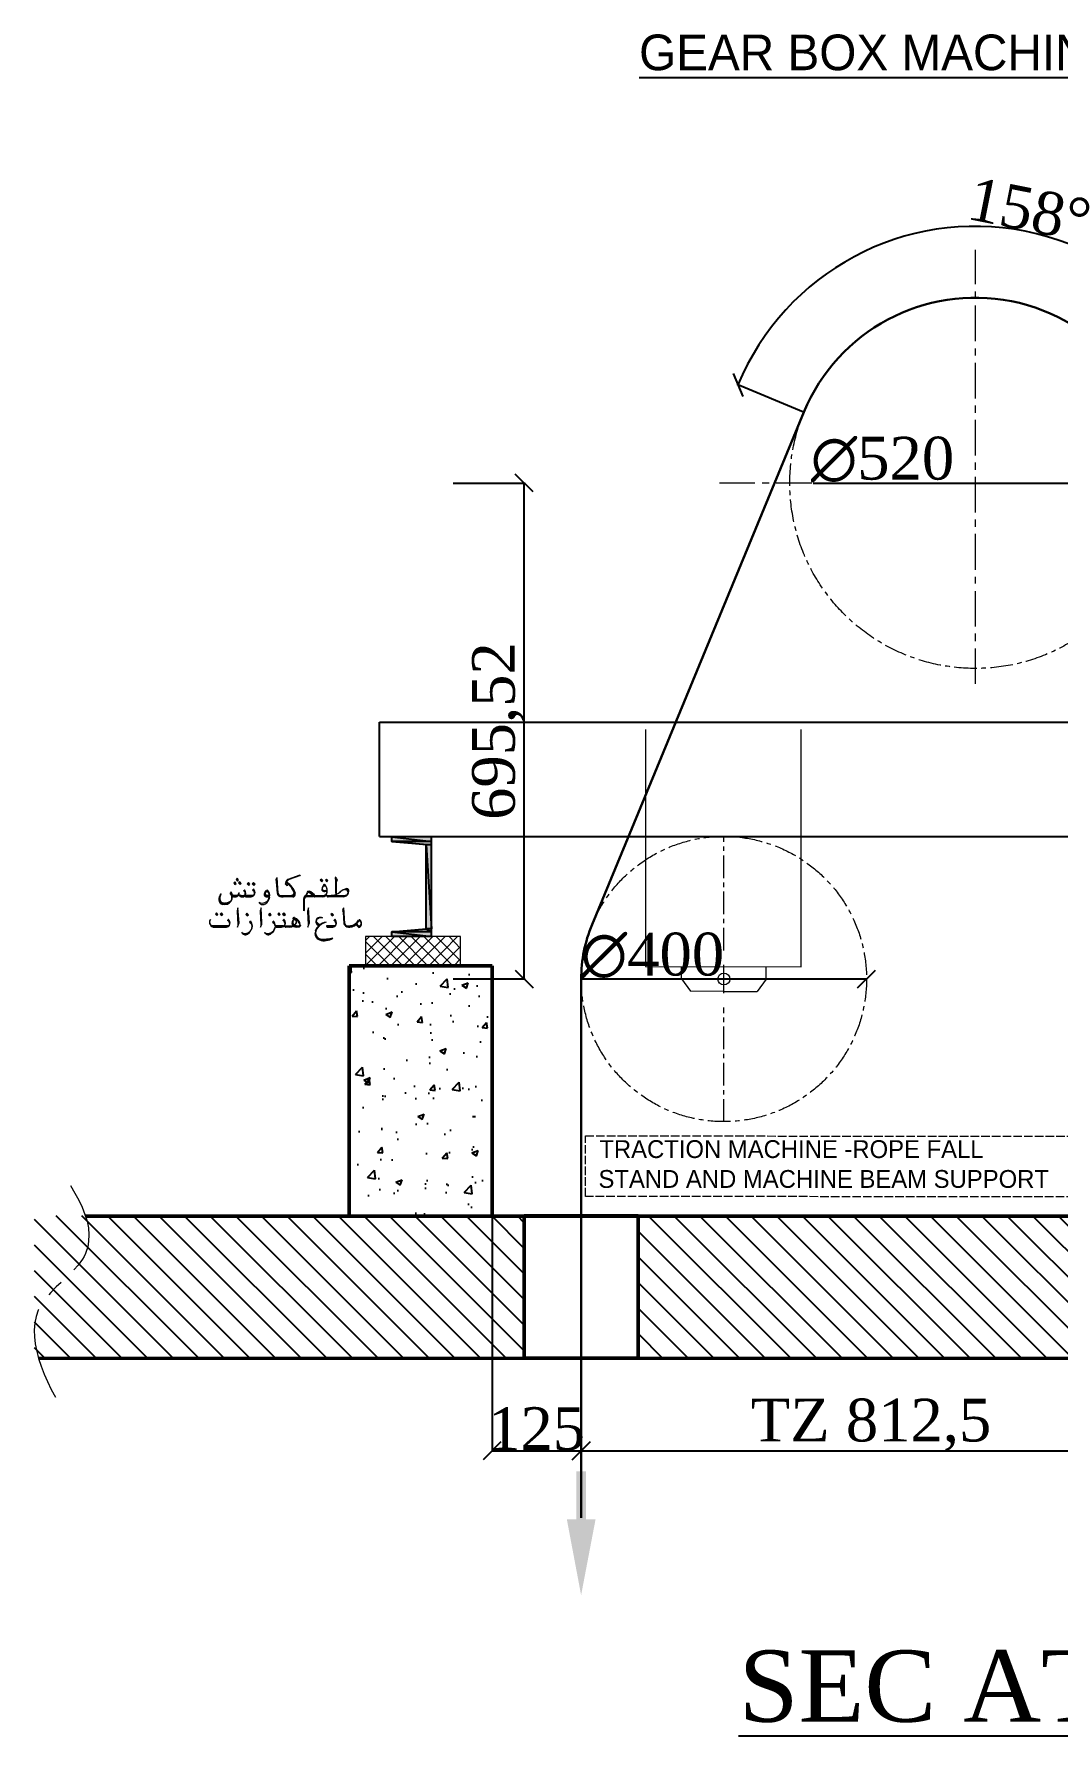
# Model space of a CAD drawing. Header units: millimetres. Extents: x -665 to 1025117, y -27997 to 4210.
# Drawn here: x 16427 to 17862, y -7214 to -4827 of the extents above; entities that cross this region are included whole.
import ezdxf

# ---------------------------------------------------------------- set-up
doc = ezdxf.new("R2010")
doc.units = ezdxf.units.MM
doc.linetypes.add('$1$ACAD_ISO02W100', pattern=[15, 12, -3])
doc.linetypes.add('$1$CENTER', pattern=[50.8, 31.75, -6.35, 6.35, -6.35])
doc.layers.add('$0$PDF_Text', color=7, linetype='Continuous')
doc.layers.add('$1$PDF_0', color=7, linetype='Continuous')
for name, color, linetype, lineweight in [('$1$Car', 3, 'Continuous', 18), ('$1$CL', 2, '$1$CENTER', 0), ('$1$DL', 8, '$1$ACAD_ISO02W100', 0), ('$1$Wall', 1, 'Continuous', 50)]:
    doc.layers.add(name, color=color, linetype=linetype, lineweight=lineweight)
doc.styles.add('$0$PDF Arial Bold', font='arialbd.ttf')
doc.styles.add('$1$nassar2', font='cent.shx', dxfattribs={"height": 60})
doc.dimstyles.new('$1$Nassar2', dxfattribs={"dimtxt": 35, "dimasz": 25, "dimexe": 1.25, "dimexo": 0.625, "dimtad": 1, "dimtxsty": '$1$nassar2', "dimblk": '$1$_Oblique', "dimcen": 2.5, "dimadec": 0, "dimazin": 0, "dimtfac": 1, "dimtmove": 0, "dimatfit": 3, "dimldrblk": '$1$_Oblique', "dimfxl": 1, "dimarcsym": 0})

# ---------------------------------------------------------------- blocks, each defined once
blk = doc.blocks.new('$1$_Oblique')
at = {"color": 0, "linetype": 'ByBlock', "lineweight": -2}
blk.add_line((-0.5, -0.5), (0.5, 0.5), dxfattribs=at)
blk = doc.blocks.new('*D76')
at = {"color": 0, "lineweight": -2, "transparency": 16777216}
for p, q in [((17505.8, -5357.5), (17412.8, -5319.1)), ((18007.2, -5457.1), (18107.9, -5457.1))]:
    blk.add_line(p, q, dxfattribs=at)
blk.add_arc((17746.6, -5457.1), 360, 360, 157.5365, dxfattribs=at)
at = {"layer": 'Defpoints', "color": 0, "transparency": 16777216}
for p in [(17965.7, -5171.5), (17506.3, -5357.8), (17746.6, -5457.1), (17746.6, -5457.1), (18006.6, -5457.1)]:
    blk.add_point(p, dxfattribs=at)
at = {"color": 0, "lineweight": -2, "transparency": 16777216, "xscale": 25, "yscale": 25, "zscale": 25}
for p, rotation in [((17413.9, -5319.6), 247.5364818544309), ((18106.6, -5457.1), 269.9999999999999)]:
    blk.add_blockref('$1$_Oblique', p, dxfattribs=dict(at, rotation=rotation))
at = {"color": 0, "transparency": 16777216, "insert": (17822.7, -5074), "char_height": 60, "attachment_point": 5, "rotation": 348.7682, "style": '$1$nassar2'}
blk.add_mtext('158°', dxfattribs=at)
blk = doc.blocks.new('*U51')
at = {"layer": '$1$CL', "color": 0, "transparency": 16777216}
for p, q in [((0, 40), (0, 200.12)), ((-200.12, 0), (-40, 0)), ((40, 0), (200.12, 0)), ((0, -200.12), (0, -40))]:
    blk.add_line(p, q, dxfattribs=at)
at = {"layer": '$1$CL', "color": 0, "linetype": 'Continuous', "transparency": 16777216}
for p, q in [((-20, 0), (20, 0)), ((0, -20), (0, 20))]:
    blk.add_line(p, q, dxfattribs=at)
blk = doc.blocks.new('*D77')
at = {"color": 0, "lineweight": -2, "transparency": 16777216}
blk.add_line((17519.1, -5457.1), (18006.6, -5457.1), dxfattribs=at)
at = {"layer": 'Defpoints', "color": 0, "transparency": 16777216}
for p in [(17486.6, -5457.1), (18006.6, -5457.1)]:
    blk.add_point(p, dxfattribs=at)
at = {"color": 0, "lineweight": -2, "transparency": 16777216, "xscale": 25, "yscale": 25, "zscale": 25}
blk.add_blockref('$1$_Oblique', (18006.6, -5457.1), dxfattribs=at)
at = {"color": 0, "transparency": 16777216, "insert": (17616.6, -5424.2), "char_height": 60, "attachment_point": 5, "style": '$1$nassar2'}
blk.add_mtext('∅520', dxfattribs=at)
blk = doc.blocks.new('*D78')
at = {"color": 0, "lineweight": -2, "transparency": 16777216}
blk.add_line((17194.8, -6152.6), (17594.1, -6152.6), dxfattribs=at)
at = {"layer": 'Defpoints', "color": 0, "transparency": 16777216}
for p in [(17194.1, -6152.6), (17594.1, -6152.6)]:
    blk.add_point(p, dxfattribs=at)
at = {"color": 0, "lineweight": -2, "transparency": 16777216, "xscale": 25, "yscale": 25, "zscale": 25}
blk.add_blockref('$1$_Oblique', (17594.1, -6152.6), dxfattribs=at)
at = {"color": 0, "transparency": 16777216, "insert": (17294.1, -6119.7), "char_height": 60, "attachment_point": 5, "style": '$1$nassar2'}
blk.add_mtext('∅400', dxfattribs=at)
blk = doc.blocks.new('*D79')
at = {"color": 0, "lineweight": -2, "transparency": 16777216}
for p, q in [((17069.1, -6484.8), (17069.1, -6815.5)), ((17194.1, -6484.8), (17194.1, -6815.5)), ((17069.1, -6814.2), (17194.1, -6814.2))]:
    blk.add_line(p, q, dxfattribs=at)
at = {"layer": 'Defpoints', "color": 0, "transparency": 16777216}
for p in [(17069.1, -6484.2), (17194.1, -6484.2), (17194.1, -6814.2)]:
    blk.add_point(p, dxfattribs=at)
at = {"color": 0, "lineweight": -2, "transparency": 16777216, "xscale": 25, "yscale": 25, "zscale": 25, "rotation": 180}
blk.add_blockref('$1$_Oblique', (17069.1, -6814.2), dxfattribs=at)
at = {"color": 0, "lineweight": -2, "transparency": 16777216, "xscale": 25, "yscale": 25, "zscale": 25}
blk.add_blockref('$1$_Oblique', (17194.1, -6814.2), dxfattribs=at)
at = {"color": 0, "transparency": 16777216, "insert": (17131.6, -6783.6), "char_height": 60, "attachment_point": 5, "style": '$1$nassar2'}
blk.add_mtext('125', dxfattribs=at)
blk = doc.blocks.new('*D80')
at = {"color": 0, "lineweight": -2, "transparency": 16777216}
for p, q in [((17194.1, -6484.8), (17194.1, -6815.5)), ((18006.6, -6484.8), (18006.6, -6815.5)), ((17194.1, -6814.2), (18006.6, -6814.2))]:
    blk.add_line(p, q, dxfattribs=at)
at = {"layer": 'Defpoints', "color": 0, "transparency": 16777216}
for p in [(17194.1, -6484.2), (18006.6, -6484.2), (18006.6, -6814.2)]:
    blk.add_point(p, dxfattribs=at)
at = {"color": 0, "lineweight": -2, "transparency": 16777216, "xscale": 25, "yscale": 25, "zscale": 25, "rotation": 180}
blk.add_blockref('$1$_Oblique', (17194.1, -6814.2), dxfattribs=at)
at = {"color": 0, "lineweight": -2, "transparency": 16777216, "xscale": 25, "yscale": 25, "zscale": 25}
blk.add_blockref('$1$_Oblique', (18006.6, -6814.2), dxfattribs=at)
at = {"color": 0, "transparency": 16777216, "insert": (17600.4, -6778.2), "char_height": 60, "attachment_point": 5, "style": '$1$nassar2'}
blk.add_mtext('TZ 812,5', dxfattribs=at)
blk = doc.blocks.new('*D82')
at = {"color": 0, "lineweight": -2, "transparency": 16777216}
for p, q in [((17014.7, -5457.1), (17115.4, -5457.1)), ((17114.1, -6152.6), (17114.1, -5457.1)), ((17014.7, -6152.6), (17115.4, -6152.6))]:
    blk.add_line(p, q, dxfattribs=at)
at = {"layer": 'Defpoints', "color": 0, "transparency": 16777216}
for p in [(17014.1, -5457.1), (17114.1, -5457.1), (17014.1, -6152.6)]:
    blk.add_point(p, dxfattribs=at)
at = {"color": 0, "lineweight": -2, "transparency": 16777216, "xscale": 25, "yscale": 25, "zscale": 25}
for p, rotation in [((17114.1, -5457.1), 90), ((17114.1, -6152.6), 270)]:
    blk.add_blockref('$1$_Oblique', p, dxfattribs=dict(at, rotation=rotation))
at = {"color": 0, "transparency": 16777216, "insert": (17078.1, -5804.9), "char_height": 60, "attachment_point": 5, "rotation": 90, "style": '$1$nassar2'}
blk.add_mtext('695,52', dxfattribs=at)

msp = doc.modelspace()

# ---------------------------------------------------------------- hatches: boundary and pattern name
at = {"true_color": 0x000007}
h = msp.add_hatch(color=7, dxfattribs=at)
h.paths.add_polyline_path([(16984.052, -5953.03), (16928.749, -5953.03), (16984.052, -5959.877)])
h.paths.add_polyline_path([(16928.749, -5953.03), (16984.052, -5959.877), (16928.749, -5959.877)])
h = msp.add_hatch(color=7, dxfattribs=at)
h.paths.add_polyline_path([(16984.052, -5959.877), (16928.749, -5959.877), (16984.052, -5964.618)])
h.paths.add_polyline_path([(16928.749, -5959.877), (16984.052, -5964.618), (16976.678, -5964.618)])
h = msp.add_hatch(color=7, dxfattribs=at)
h.paths.add_polyline_path([(16984.052, -5964.618), (16976.678, -5964.618), (16984.052, -6082.069)])
h.paths.add_polyline_path([(16976.678, -5964.618), (16984.052, -6082.069), (16976.678, -6082.069)])
h = msp.add_hatch(color=7, dxfattribs=at)
h.paths.add_polyline_path([(16984.052, -6082.069), (16976.678, -6082.069), (16984.052, -6086.283)])
h.paths.add_polyline_path([(16976.678, -6082.069), (16984.052, -6086.283), (16928.749, -6086.283)])
h = msp.add_hatch(color=7, dxfattribs=at)
h.paths.add_polyline_path([(16984.052, -6086.283), (16928.749, -6086.283), (16984.052, -6093.13)])
h.paths.add_polyline_path([(16928.749, -6086.283), (16984.052, -6093.13), (16928.749, -6093.13)])
h = msp.add_hatch()
h.set_pattern_fill('AR-CONC', color=4, scale=0.5)
h.set_pattern_definition([(50, (17266.645, -7367.11), (91.0923, -7.9695), [9.525, -104.775]), (355, (17266.645, -7367.11), (-17.622, 95.5284), [7.62, -83.82]), (100.4514, (17274.24, -7367.77), (73.4706, 87.559), [8.095, -89.045]), (46.184, (17266.65, -7341.71), (135.54, -21.021), [14.287, -157.162]), (96.636, (17277.94, -7343.46), (118.702, 123.713), [12.143, -133.568]), (351.184, (17266.65, -7341.7), (118.702, 123.713), [11.43, -125.73]), (21, (17279.345, -7348.06), (75.807, -51.1326), [9.525, -104.775]), (326, (17279.345, -7348.06), (30.901, 92.094), [7.62, -83.82]), (71.4514, (17285.66, -7352.32), (106.708, 40.9614), [8.095, -89.045]), (37.5, (17266.645, -7367.107), (1.5443, 42.2775), [0, -82.804, 0, -85.09, 0, -84.1375]), (7.5, (17266.645, -7367.107), (33.4098, 50.0903), [0, -48.514, 0, -80.899, 0, -32.0675]), (327.5, (17238.324, -7367.107), (67.7953, -2.8644), [0, -31.75, 0, -99.06, 0, -131.445]), (317.5, (17225.624, -7367.107), (74.0646, 12.7132), [0, -41.275, 0, -65.786, 0, -93.345])])
h.paths.add_polyline_path([(16868.937, -6484.211), (17069.079, -6484.211), (17069.079, -6134.211), (16868.937, -6134.211)], is_closed=False)
at = {"ltscale": 4}
h = msp.add_hatch(dxfattribs=at)
h.set_pattern_fill('ANSI31', color=256, scale=8, angle=90)
h.set_pattern_definition([(135, (90480.285, 20646.604), (-17.960512, -17.960512), [])])
h.paths.add_polyline_path([(16427.044, -6684.519), (17114.326, -6684.519), (17114.326, -6484.778), (16427.044, -6484.778)], is_closed=False)
h = msp.add_hatch(dxfattribs=at)
h.set_pattern_fill('ANSI31', color=256, scale=8, angle=90)
h.set_pattern_definition([(135, (90520.285, 20646.604), (-17.960512, -17.960512), [])])
h.paths.add_polyline_path([(17273.913, -6684.804), (17926.958, -6684.804), (17926.958, -6485.03), (17273.913, -6485.03)], is_closed=False)

# ---------------------------------------------------------------- linework, layer by layer
at = {"layer": '$1$Car', "ltscale": 4}
for p, q in [((17284.463, -5802.636), (17284.463, -6135.183)), ((17502.45, -6135.427), (17502.45, -5802.636)), ((17284.463, -6135.183), (17502.45, -6135.427)), ((17334.668, -6152.537), (17334.698, -6135.239)), ((17334.668, -6152.537), (17347.524, -6169.863)), ((17453.57, -6152.669), (17440.676, -6169.967)), ((17453.57, -6152.669), (17453.58, -6135.372)), ((17394.1, -6169.967), (17347.524, -6169.863)), ((17394.1, -6169.967), (17440.676, -6169.967))]:
    msp.add_line(p, q, dxfattribs=at)
msp.add_circle((17394.119, -6152.636), 8.379, dxfattribs=at)
at = {"layer": '$1$CL', "color": 1, "linetype": 'Continuous', "lineweight": 30}
for p, q in [((17506.347, -5357.775), (17209.295, -6076.217)), ((17194.119, -6908.234), (17194.119, -6152.636))]:
    msp.add_line(p, q, dxfattribs=at)
at = {"layer": '$1$CL'}
for centre, radius in [((17746.619, -5457.12), 260), ((17394.119, -6152.636), 200)]:
    msp.add_circle(centre, radius, dxfattribs=at)
at = {"layer": '$1$CL', "color": 1, "linetype": 'Continuous', "lineweight": 30}
for centre, radius, start, end in [((17746.619, -5457.12), 260, 0, 157.536482), ((17394.119, -6152.636), 200, 157.536482, 180)]:
    msp.add_arc(centre, radius, start, end, dxfattribs=at)
at = {"layer": '$1$DL'}
msp.add_lwpolyline([(17199.999, -6372.509), (18006.307, -6373.379), (18006.307, -6458.388), (17199.999, -6457.518)], close=True, dxfattribs=at)
at = {"layer": '$1$PDF_0', "lineweight": 18}
for points in [[(16713.872, -6013.429), (16711.756, -6011.312), (16710.244, -6013.127), (16712.058, -6015.243)], [(16832.097, -6014.638), (16829.98, -6012.522), (16828.166, -6014.034), (16830.283, -6016.15)], [(16839.051, -6014.638), (16836.935, -6012.522), (16835.423, -6014.034), (16837.539, -6016.15)], [(16710.546, -6018.569), (16708.43, -6016.453), (16706.918, -6017.965), (16708.732, -6020.081)], [(16717.501, -6018.569), (16715.384, -6016.453), (16713.872, -6017.965), (16715.989, -6020.081)], [(16729.595, -6019.476), (16727.479, -6017.36), (16725.967, -6019.174), (16728.084, -6021.291)], [(16736.852, -6019.476), (16734.736, -6017.36), (16732.921, -6019.174), (16735.038, -6021.291)], [(16684.845, -6062.11), (16682.729, -6059.993), (16681.217, -6061.505), (16683.334, -6063.621)], [(16691.8, -6062.11), (16689.986, -6059.993), (16688.171, -6061.505), (16690.288, -6063.621)], [(16712.361, -6079.949), (16713.872, -6076.321), (16714.477, -6073.902), (16712.965, -6053.039), (16711.756, -6057.272), (16712.965, -6076.623)], [(16727.479, -6062.412), (16725.362, -6060.295), (16723.85, -6062.11), (16725.665, -6064.226)], [(16744.411, -6079.949), (16746.225, -6076.321), (16746.528, -6073.902), (16745.318, -6053.039), (16744.109, -6057.272), (16745.016, -6076.623)], [(16759.529, -6062.412), (16757.413, -6060.295), (16755.901, -6062.11), (16758.018, -6064.226)], [(16772.229, -6062.11), (16770.112, -6059.993), (16768.6, -6061.505), (16770.717, -6063.621)], [(16779.485, -6062.11), (16777.369, -6059.993), (16775.555, -6061.505), (16777.671, -6063.621)], [(16810.931, -6079.949), (16812.443, -6076.321), (16813.048, -6073.902), (16811.838, -6053.039), (16810.629, -6057.272), (16811.536, -6076.623)], [(16846.913, -6062.714), (16844.796, -6060.598), (16842.982, -6062.11), (16845.098, -6064.226)]]:
    msp.add_lwpolyline(points, close=True, dxfattribs=at)
for points in [[(16712.965, -6014.336), (16710.849, -6012.22)], [(16769.205, -6032.176), (16767.996, -6010.708), (16767.088, -6011.312), (16765.879, -6013.731), (16766.484, -6016.453), (16767.996, -6032.176)], [(16768.6, -6032.478), (16767.391, -6015.243), (16766.786, -6012.522)], [(16783.114, -6012.522), (16800.046, -6006.475), (16799.139, -6007.986), (16784.626, -6013.127)], [(16831.19, -6015.243), (16829.073, -6013.127)], [(16838.144, -6015.243), (16836.33, -6013.127)], [(16849.634, -6013.429), (16849.634, -6032.478), (16850.843, -6032.478), (16850.843, -6014.638), (16851.448, -6015.243), (16852.355, -6013.127)], [(16703.592, -6030.361), (16702.08, -6032.478)], [(16709.639, -6019.174), (16707.523, -6017.057)], [(16716.896, -6019.174), (16714.779, -6017.057)], [(16722.339, -6027.943), (16720.827, -6029.454)], [(16733.828, -6035.502), (16722.641, -6035.502)], [(16734.131, -6036.106), (16732.921, -6036.409), (16723.548, -6036.409)], [(16724.757, -6037.618), (16731.41, -6037.618)], [(16728.688, -6020.383), (16726.874, -6018.267)], [(16734.736, -6026.431), (16733.526, -6027.943)], [(16735.945, -6020.383), (16733.828, -6018.267)], [(16734.131, -6027.338), (16735.34, -6028.85), (16736.247, -6030.664)], [(16756.506, -6036.409), (16752.273, -6036.409), (16751.063, -6035.804), (16750.156, -6033.687)], [(16751.97, -6030.059), (16753.18, -6029.152), (16754.087, -6029.152), (16755.901, -6031.269)], [(16752.575, -6037.618), (16757.413, -6037.618)], [(16757.413, -6035.502), (16753.784, -6035.502)], [(16773.136, -6035.502), (16787.952, -6035.502)], [(16789.766, -6036.409), (16774.043, -6036.409)], [(16774.043, -6037.618), (16776.159, -6037.618)], [(16789.766, -6037.618), (16775.252, -6037.618)], [(16780.997, -6017.662), (16781.904, -6021.895), (16779.485, -6019.779)], [(16817.886, -6036.409), (16809.117, -6036.409), (16807.303, -6037.316), (16805.791, -6039.13)], [(16815.164, -6030.059), (16819.7, -6033.687), (16818.188, -6037.618), (16809.722, -6037.618)], [(16811.234, -6030.664), (16812.443, -6030.059), (16813.35, -6030.361), (16818.49, -6034.595)], [(16818.793, -6035.502), (16831.492, -6035.502)], [(16836.33, -6034.595), (16833.004, -6036.409), (16819.7, -6036.409)], [(16831.492, -6037.618), (16820.909, -6037.618)], [(16837.237, -6035.502), (16863.543, -6035.502)], [(16862.031, -6036.409), (16838.144, -6036.409)], [(16860.821, -6037.618), (16839.354, -6037.618)], [(16683.938, -6062.714), (16681.822, -6060.9)], [(16691.195, -6062.714), (16689.079, -6060.9)], [(16713.268, -6076.321), (16713.57, -6075.111), (16712.361, -6056.062)], [(16726.572, -6063.319), (16724.455, -6061.203)], [(16745.621, -6076.321), (16745.621, -6075.111), (16744.714, -6056.062)], [(16758.925, -6063.319), (16756.808, -6061.203)], [(16771.322, -6062.714), (16769.507, -6060.9)], [(16778.578, -6062.714), (16776.462, -6060.9)], [(16805.791, -6041.851), (16805.791, -6056.365), (16805.186, -6056.969), (16805.186, -6040.642)], [(16811.838, -6076.321), (16812.141, -6075.111), (16811.234, -6056.062)], [(16846.006, -6063.319), (16843.889, -6061.505)], [(16862.636, -6074.809), (16861.426, -6053.039), (16860.519, -6053.946), (16859.31, -6056.365), (16860.217, -6058.784), (16861.426, -6074.809)], [(16862.031, -6075.111), (16860.821, -6057.877), (16860.217, -6055.155)], [(16699.359, -6078.74), (16698.149, -6079.042), (16679.101, -6079.042), (16677.589, -6078.74), (16676.077, -6078.135)], [(16699.057, -6078.135), (16677.891, -6078.135)], [(16680.008, -6079.949), (16696.638, -6079.949)], [(16699.964, -6068.762), (16698.452, -6070.576)], [(16699.359, -6069.971), (16700.568, -6071.483), (16701.475, -6073.297)], [(16776.764, -6078.74), (16775.555, -6079.042), (16766.181, -6079.042)], [(16767.391, -6079.949), (16774.043, -6079.949)], [(16777.369, -6068.762), (16776.159, -6070.576)], [(16776.764, -6069.971), (16777.974, -6071.483), (16778.881, -6073.297)], [(16778.276, -6078.135), (16787.952, -6078.135)], [(16790.068, -6078.135), (16787.649, -6079.042), (16779.485, -6079.042)], [(16785.533, -6079.949), (16780.393, -6079.949)], [(16790.673, -6077.228), (16789.766, -6075.414)], [(16790.673, -6067.552), (16794.604, -6068.762), (16797.627, -6070.878)], [(16800.046, -6078.135), (16798.534, -6079.042), (16793.999, -6079.042), (16791.882, -6078.135)], [(16794.906, -6078.135), (16798.232, -6078.135)], [(16848.122, -6078.135), (16836.935, -6078.135)], [(16848.424, -6078.74), (16847.215, -6079.042), (16837.842, -6079.042)], [(16839.051, -6079.949), (16845.703, -6079.949)], [(16849.029, -6068.762), (16847.82, -6070.576)], [(16848.424, -6069.971), (16849.634, -6071.483), (16850.541, -6073.297)], [(16866.566, -6078.135), (16870.497, -6078.135)], [(16867.776, -6079.949), (16869.59, -6079.949)], [(16881.382, -6072.692), (16877.451, -6077.228)], [(16881.987, -6079.949), (16878.056, -6076.018)], [(16878.963, -6076.018), (16881.987, -6078.74), (16882.894, -6079.344), (16884.103, -6078.74), (16885.615, -6077.228)], [(16885.918, -6073.297), (16884.708, -6071.483), (16883.499, -6070.878), (16881.685, -6072.088)]]:
    msp.add_lwpolyline(points, dxfattribs=at)
for points in [[(16686.363, -6041.774, -0.18110539), (16689.364, -6033.269, 0.11021726), (16687.275, -6040.204, 0.21257862), (16688.31, -6043.1)], [(16701.748, -6044.099, 0.26770238), (16704.498, -6039.147, 0.16534837), (16702.004, -6032.08)], [(16703.611, -6033.892, 0.67714591), (16713.991, -6034.307, 0.27558448), (16718.773, -6037.604, 0.40157223), (16723.518, -6033.744)], [(16703.852, -6033.745, 0.10236354), (16711.06, -6035.199, 0.28347809), (16713.804, -6033.463, 0.07863973), (16714.416, -6031.424)], [(16714.178, -6034.012, 0.15747367), (16720.307, -6035.493, 0.86611539), (16720.739, -6029.223)], [(16733.676, -6035.199, 0.53548612), (16736.061, -6031.55, 0.12595079), (16733.161, -6027.821)], [(16742.12, -6044.842, 0.51969524), (16756.916, -6037.532, 0.31492829), (16754.255, -6030.573)], [(16752.608, -6028.326, 0.17324239), (16749.676, -6033.562, 0.4881371), (16752.317, -6037.314)], [(16787.88, -6035.192, 0.41725407), (16791.534, -6031.941, 0.15748651), (16780.727, -6017.395)], [(16810.629, -6031.873), (16808.815, -6034.292), (16810.327, -6030.664, -0.51186379), (16814.99, -6030.057)], [(16810.024, -6035.502), (16817.886, -6035.502), (16813.048, -6031.571, 0.3544211), (16810.518, -6031.931)], [(16836.877, -6023.904, 0.6063276), (16831.247, -6023.904, 0.38592407), (16832.33, -6028.033)], [(16838.057, -6030.846, 0.20473629), (16834.946, -6020.407, 0.43299412), (16832.972, -6020.627)], [(16868.346, -6028.534, 0.47244666), (16864.1, -6026.024, 0.09446494), (16855.804, -6030.794)], [(16687.312, -6043.072, 0.23621891), (16693.574, -6046.99, 0.15747958), (16701.657, -6044.503)], [(16696.352, -6079.947, 0.35432667), (16701.634, -6075.885, 0.24409499), (16699.546, -6068.807)], [(16698.904, -6077.833, 0.53548612), (16701.289, -6074.183, 0.12595079), (16698.389, -6070.454)], [(16730.2, -6071.483), (16728.991, -6072.995, -0.33858744), (16732.428, -6080.829)], [(16776.462, -6078.135), (16765.274, -6078.135, -0.26773869), (16758.448, -6089.693)], [(16762.553, -6071.483), (16761.344, -6072.995, -0.33858744), (16764.781, -6080.829)], [(16776.31, -6077.833, 0.53548612), (16778.694, -6074.183, 0.12595079), (16775.794, -6070.454)], [(16800.628, -6077.155, -0.38583965), (16797.325, -6079.949), (16794.604, -6079.949)], [(16825.17, -6066.729, 0.31495142), (16822.26, -6073.588, 0.3621915), (16827.517, -6077.832)], [(16825.031, -6066.6, -0.30708343), (16831.273, -6066.755, 0.20470465), (16824.023, -6068.62)], [(16847.97, -6077.833, 0.53548612), (16850.355, -6074.183, 0.12595079), (16847.454, -6070.454)], [(16877.451, -6076.018), (16875.032, -6078.135), (16872.311, -6079.042), (16867.776, -6079.042, -0.34648821), (16861.732, -6075.022)], [(16877.541, -6077.041, -0.21256689), (16870.799, -6079.949), (16868.683, -6079.949)], [(16883.661, -6079.827, 0.45670162), (16884.304, -6070.061, 0.46473752), (16882.233, -6070.249)]]:
    msp.add_lwpolyline(points, format="xyb", dxfattribs=at)
for centre, radius, start, end in [((16789.917, -6020.535), 10.734, 131.818581, 176.363478), ((16786.288, -6017.813), 4.989, 114.480482, 172.752627), ((16851.599, -6011.766), 2.57, 125.45744, 214.526044), ((16852.507, -6011.161), 2.873, 172.341905, 247.149088), ((16852.808, -6010.254), 2.569, 168.381182, 258.98567), ((16694.067, -6036.862), 11.339, 255.646426, 35.7367), ((16694.069, -6038.071), 10.733, 355.411188, 36.477075), ((16709.186, -6029.908), 6.501, 233.442738, 303.371366), ((16708.274, -6032.024), 6.203, 343.55445, 6.915975), ((16718.861, -6031.723), 4.988, 232.414436, 327.59056), ((16717.047, -6033.234), 6.803, 20.7816, 44.161749), ((16714.931, -6032.629), 8.919, 353.038951, 34.101361), ((16724.605, -6035.351), 1.964, 179.690553, 270.309447), ((16731.258, -6032.024), 5.292, 268.545502, 346.587878), ((16728.839, -6031.722), 8.013, 348.953469, 43.822964), ((16743.655, -6035.35), 14.06, 299.768681, 351.216612), ((16753.331, -6032.629), 2.57, 126.05757, 276.673314), ((16753.029, -6032.931), 2.57, 67.327691, 122.206881), ((16753.633, -6029.606), 1.361, 46.254429, 133.745571), ((16746.075, -6035.955), 11.337, 352.812372, 40.827856), ((16773.589, -6031.42), 5.896, 186.108406, 272.066302), ((16773.891, -6030.513), 5.896, 198.548463, 274.990855), ((16773.589, -6030.513), 4.989, 198.093756, 274.526109), ((16775.1, -6035.351), 1.964, 179.690553, 270.309447), ((16766.635, -6040.793), 27.968, 16.704108, 57.766179), ((16789.01, -6032.932), 3.477, 277.753804, 23.290107), ((16789.614, -6033.838), 3.78, 270.042868, 17.021568), ((16810.175, -6040.491), 5.292, 92.412247, 179.927671), ((16810.176, -6042.003), 4.687, 99.649567, 176.073555), ((16820.757, -6035.351), 1.964, 179.690553, 270.309447), ((16832.55, -6026.884), 2.268, 170.202434, 253.018624), ((16841.318, -6028.396), 11.036, 136.415502, 170.451997), ((16834.365, -6024.163), 4.687, 224.452065, 311.966444), ((16831.038, -6030.21), 7.106, 272.594288, 353.822003), ((16831.946, -6029.304), 6.198, 266.817707, 5.005144), ((16834.062, -6022.047), 7.71, 252.766668, 299.049929), ((16834.667, -6024.465), 4.082, 236.550549, 320.944658), ((16834.062, -6022.954), 1.664, 20.870184, 150.975368), ((16820.76, -6029.908), 17.384, 4.157943, 20.375507), ((16839.201, -6035.351), 1.964, 179.690553, 270.309447), ((16842.529, -6014.187), 21.315, 272.547742, 308.349254), ((16843.738, -6016), 19.199, 269.450426, 312.259811), ((16865.81, -6040.491), 13.758, 105.583986, 132.527322), ((16860.67, -6029.606), 7.71, 269.451086, 9.122392), ((16861.275, -6029.001), 7.407, 273.184125, 303.682961), ((16863.391, -6031.42), 4.082, 12.96812, 105.110331), ((16864.299, -6030.21), 3.477, 48.049656, 113.02265), ((16863.392, -6031.118), 4.081, 269.615532, 10.779779), ((16863.089, -6030.513), 4.687, 343.676805, 41.929371), ((16692.858, -6041.398), 6.803, 182.058765, 255.257517), ((16694.673, -6037.164), 8.921, 223.693879, 266.492273), ((16694.672, -6032.328), 13.454, 266.653361, 300.692489), ((16747.586, -6042.305), 5.896, 204.406018, 299.588892), ((16678.344, -6072.541), 5.291, 139.72409, 261.981691), ((16679.554, -6073.448), 6.501, 140.868004, 272.267113), ((16722.792, -6078.588), 10.13, 241.117333, 346.658038), ((16719.467, -6077.984), 13.455, 299.513519, 359.468504), ((16724.909, -6078.588), 8.012, 10.799203, 51.862075), ((16723.396, -6077.984), 9.828, 359.243422, 45.519045), ((16754.843, -6078.588), 10.13, 241.117333, 346.658038), ((16756.96, -6078.588), 8.012, 10.799203, 51.862075), ((16755.447, -6077.984), 9.828, 359.243422, 45.519045), ((16767.239, -6077.984), 1.964, 179.690553, 270.309447), ((16773.892, -6074.657), 5.292, 268.545502, 346.587878), ((16771.472, -6074.355), 8.013, 348.953469, 43.822964), ((16780.24, -6077.984), 1.964, 179.690553, 270.309447), ((16784.777, -6068.308), 11.641, 272.87384, 334.505489), ((16788.103, -6070.425), 7.408, 269.724161, 342.928375), ((16794.453, -6074.053), 5.897, 129.701519, 268.575124), ((16789.917, -6079.194), 10.432, 23.001147, 91.283939), ((16791.429, -6068.006), 1.663, 68.224866, 195.75439), ((16794.452, -6073.146), 4.686, 158.844128, 274.304629), ((16792.336, -6072.239), 2.57, 350.657862, 161.262085), ((16792.336, -6072.239), 2.873, 337.996084, 124.026601), ((16789.312, -6077.379), 11.036, 0.57736, 77.013302), ((16798.08, -6075.866), 1.967, 272.546447, 27.976679), ((16830.133, -6088.869), 9.223, 159.661218, 250.269387), ((16839.807, -6092.497), 19.805, 99.909296, 159.856755), ((16830.737, -6087.66), 8.921, 157.518385, 257.184263), ((16841.924, -6094.614), 22.224, 104.447795, 152.456754), ((16828.015, -6071.332), 5.594, 190.743261, 268.787777), ((16825.899, -6071.03), 3.175, 130.164071, 203.350697), ((16828.922, -6069.517), 6.502, 206.299654, 276.21852), ((16838.899, -6077.984), 1.964, 179.690553, 270.309447), ((16845.552, -6074.657), 5.292, 268.545502, 346.587878), ((16843.133, -6074.355), 8.013, 348.953469, 43.822964), ((16867.322, -6073.751), 5.896, 186.108406, 272.066302), ((16867.02, -6073.146), 4.989, 198.093756, 274.526109), ((16868.531, -6077.984), 1.964, 179.690553, 270.309447), ((16869.136, -6063.168), 14.665, 275.169844, 331.737332), ((16883.347, -6074.053), 4.082, 185.9734, 264.0266), ((16883.045, -6074.355), 2.872, 11.221956, 133.47208), ((16882.743, -6078.891), 1.36, 219.123005, 308.196612), ((16883.045, -6074.961), 2.872, 268.686521, 18.540836), ((16723.397, -6084.636), 5.896, 204.406018, 299.588892), ((16723.397, -6082.82), 6.804, 240.899812, 290.626951), ((16720.976, -6077.073), 12.854, 291.528444, 311.325484), ((16755.448, -6084.636), 5.896, 204.406018, 299.588892), ((16755.448, -6082.82), 6.804, 240.899812, 290.626951), ((16753.027, -6077.073), 12.854, 291.528444, 311.325484), ((16834.667, -6073.147), 24.642, 247.483078, 286.793781), ((16834.062, -6078.286), 20.712, 250.076456, 304.947042), ((16834.667, -6054.095), 42.484, 261.761078, 285.138852)]:
    msp.add_arc(centre, radius, start, end, dxfattribs=at)
at = {"layer": '$1$PDF_0', "transparency": 33554559}
for points in [[(17200.792, -6843.222), (17187.446, -6843.222), (17200.792, -6977.401)], [(17187.446, -6843.222), (17200.792, -6977.401), (17187.446, -6977.401)], [(17214.258, -6910.347), (17194, -7016.641), (17173.981, -6910.347)]]:
    msp.add_solid(points, dxfattribs=at)
at = {"layer": '$1$Wall'}
for points in [[(16868.937, -6484.211), (16868.937, -6134.211), (16868.937, -6134.211)], [(16868.937, -6134.211), (17069.079, -6134.211)], [(17069.079, -6484.211), (17069.079, -6134.211), (17069.079, -6134.211)], [(19289.376, -6485.03), (16498.988, -6485.03)], [(16433.364, -6684.997), (19354.92, -6684.519), (19354.92, -6684.519)]]:
    msp.add_lwpolyline(points, dxfattribs=at)
msp.add_lwpolyline([(17114.326, -6484.829), (17273.913, -6484.829), (17273.913, -6684.321), (17114.326, -6684.321)], close=True, dxfattribs=at)
for p, q in [((16911.556, -5952.636), (16911.556, -5792.636)), ((17059.139, -6485.03), (18779.144, -6485.03)), ((16433.364, -6684.519), (18797.502, -6684.519))]:
    msp.add_line(p, q)
at = {"ltscale": 4}
msp.add_line((17273.913, -6484.829), (17273.913, -6684.321), dxfattribs=at)
at = {"color": 7, "linetype": 'Continuous', "lineweight": 20, "true_color": 0x000007}
for points in [[(17746.619, -5129.839), (17746.619, -5178.294), (17746.619, -5178.294)], [(17746.619, -5188.302), (17746.619, -5198.309), (17746.619, -5198.309)], [(17746.619, -5208.316), (17746.619, -5258.351), (17746.619, -5258.351)], [(17746.619, -5268.358), (17746.619, -5278.365), (17746.619, -5278.365)], [(17746.619, -5288.372), (17746.619, -5338.408), (17746.619, -5338.408)], [(17746.619, -5348.415), (17746.619, -5358.422), (17746.619, -5358.422)], [(17746.619, -5368.429), (17746.619, -5418.465), (17746.619, -5418.465)], [(17746.619, -5428.472), (17746.619, -5438.479), (17746.619, -5438.479)], [(17387.944, -5456.913), (17437.453, -5456.913), (17437.453, -5456.913)], [(17447.987, -5456.913), (17457.467, -5456.913), (17457.467, -5456.913)], [(17467.474, -5456.913), (17517.51, -5456.913), (17517.51, -5456.913)], [(17527.517, -5456.913), (17538.05, -5456.913), (17538.05, -5456.913)], [(17547.531, -5456.913), (17597.566, -5456.913), (17597.566, -5456.913)], [(17607.573, -5456.913), (17617.58, -5456.913), (17617.58, -5456.913)], [(17607.573, -5456.913), (17617.58, -5456.913), (17617.58, -5456.913)], [(17627.061, -5456.913), (17677.623, -5456.913), (17677.623, -5456.913)], [(17627.588, -5456.913), (17677.623, -5456.913), (17677.623, -5456.913)], [(17687.103, -5456.913), (17697.637, -5456.913), (17697.637, -5456.913)], [(17707.644, -5456.913), (17757.153, -5456.913), (17757.153, -5456.913)], [(17746.619, -5448.486), (17746.619, -5498.521), (17746.619, -5498.521)], [(17767.687, -5456.913), (17777.167, -5456.913), (17777.167, -5456.913)], [(17787.174, -5456.913), (17837.21, -5456.913), (17837.21, -5456.913)], [(17847.217, -5456.913), (17857.751, -5456.913), (17857.751, -5456.913)], [(17746.619, -5508.002), (17746.619, -5518.535), (17746.619, -5518.535)], [(17746.619, -5528.543), (17746.619, -5578.578), (17746.619, -5578.578)], [(17746.619, -5588.585), (17746.619, -5598.065), (17746.619, -5598.065)], [(17746.619, -5608.599), (17746.619, -5658.108), (17746.619, -5658.108)], [(17746.619, -5668.115), (17746.619, -5678.649), (17746.619, -5678.649)], [(17746.619, -5668.115), (17746.619, -5677.595), (17746.619, -5677.595)], [(17746.619, -5689.183), (17746.619, -5738.691), (17746.619, -5738.691)], [(16976.678, -5964.618), (16976.678, -6082.069), (16976.678, -6082.069)], [(16984.052, -5953.03), (16984.052, -6093.13), (16984.052, -6093.13)], [(16928.749, -6086.283), (16928.749, -6093.13), (16928.749, -6086.283), (16976.678, -6082.069)], [(16891.881, -6098.397), (16897.148, -6093.13), (16897.148, -6093.13)], [(16891.881, -6116.304), (16915.056, -6093.13), (16915.056, -6093.13)], [(16891.881, -6133.685), (16932.436, -6093.13), (16932.436, -6093.13)], [(16926.116, -6134.211), (16891.881, -6099.977), (16891.881, -6099.977)], [(16944.023, -6134.211), (16902.942, -6093.13), (16902.942, -6093.13)], [(16909.262, -6134.211), (16950.344, -6093.13), (16950.344, -6093.13)], [(16961.404, -6134.211), (16920.322, -6093.13), (16920.322, -6093.13)], [(16927.169, -6134.211), (16968.251, -6093.13), (16968.251, -6093.13)], [(16928.749, -6093.13), (16984.052, -6093.13), (16984.052, -6093.13)], [(16979.312, -6134.211), (16938.23, -6093.13), (16938.23, -6093.13)], [(16945.077, -6134.211), (16986.159, -6093.13), (16986.159, -6093.13)], [(16996.692, -6134.211), (16955.611, -6093.13), (16955.611, -6093.13)], [(16962.458, -6134.211), (17003.539, -6093.13), (17003.539, -6093.13)], [(17014.073, -6134.211), (16973.518, -6093.13), (16973.518, -6093.13)], [(16980.365, -6134.211), (17020.92, -6093.13), (17020.92, -6093.13)], [(17025.133, -6127.364), (16990.899, -6093.13), (16990.899, -6093.13)], [(16997.746, -6134.211), (17025.133, -6106.824), (17025.133, -6106.824)], [(17025.133, -6109.984), (17008.806, -6093.13), (17008.806, -6093.13)], [(16908.209, -6134.211), (16891.881, -6117.884), (16891.881, -6117.884)], [(17015.653, -6134.211), (17025.133, -6124.204), (17025.133, -6124.204)], [(16478.133, -6442.193), (16484.453, -6452.727), (16489.72, -6462.734), (16494.46, -6472.741), (16498.147, -6482.748), (16501.307, -6492.229), (16503.414, -6501.709), (16503.94, -6511.189), (16503.414, -6520.143), (16502.36, -6528.57), (16500.78, -6533.31), (16499.2, -6537.524), (16497.093, -6541.737), (16494.987, -6545.424), (16488.666, -6553.851), (16482.873, -6560.698)], [(16464.965, -6578.079), (16458.118, -6584.399), (16450.745, -6592.299), (16447.585, -6595.46)], [(16433.364, -6616), (16432.837, -6617.054), (16430.204, -6626.007), (16428.097, -6634.961), (16427.044, -6644.968), (16427.57, -6654.449), (16428.624, -6664.456), (16430.731, -6674.463), (16433.364, -6684.997), (16437.051, -6695.53), (16441.264, -6706.591), (16446.004, -6717.125), (16451.271, -6728.185), (16457.065, -6739.246)]]:
    msp.add_lwpolyline(points, dxfattribs=at)
for points in [[(16911.556, -5952.636), (19019.489, -5952.636), (19019.489, -5792.636)], [(16911.556, -5792.636), (19019.489, -5792.636)]]:
    msp.add_lwpolyline(points)
at = {"color": 7, "linetype": 'Continuous', "lineweight": -2, "true_color": 0x000007}
for points in [[(16984.052, -5953.03), (16928.749, -5953.03), (16984.052, -5959.877)], [(16928.749, -5953.03), (16984.052, -5959.877), (16928.749, -5959.877)], [(16984.052, -5959.877), (16928.749, -5959.877), (16984.052, -5964.618)], [(16928.749, -5959.877), (16984.052, -5964.618), (16976.678, -5964.618)], [(16984.052, -5964.618), (16976.678, -5964.618), (16984.052, -6082.069)], [(16976.678, -5964.618), (16984.052, -6082.069), (16976.678, -6082.069)], [(16976.678, -6082.069), (16984.052, -6086.283), (16928.749, -6086.283)], [(16984.052, -6082.069), (16976.678, -6082.069), (16984.052, -6086.283)], [(16984.052, -6086.283), (16928.749, -6086.283), (16984.052, -6093.13)], [(16928.749, -6086.283), (16984.052, -6093.13), (16928.749, -6093.13)]]:
    msp.add_lwpolyline(points, close=True, dxfattribs=at)
at = {"color": 7, "linetype": 'Continuous', "lineweight": 20}
msp.add_lwpolyline([(17025.133, -6093.13), (16891.881, -6093.13), (16891.881, -6134.211), (17025.133, -6134.211)], close=True, dxfattribs=at)

# ---------------------------------------------------------------- block references
at = {"layer": '$1$CL'}
msp.add_blockref('*U51', (17394.119, -6152.636), dxfattribs=at)

# ---------------------------------------------------------------- texts
at = {"layer": '$0$PDF_Text', "char_height": 25, "attachment_point": 7, "style": '$0$PDF Arial Bold'}
for s, insert in [('{\\Fcadnw-1|c0;TRACTION MACHINE -ROPE FALL}', (17219.54, -6404.017)), ('{\\Fcadnw-1|c0;STAND AND MACHINE BEAM SUPPORT}', (17218.348, -6445.883))]:
    msp.add_mtext(s, dxfattribs=dict(at, insert=insert))
at = {"ltscale": 4, "insert": (17275.25, -4828.171), "char_height": 50, "attachment_point": 1}
msp.add_mtext_dynamic_manual_height_columns('{\\Fcadnw-1|c0;\\LGEAR BOX MACHINE H.P.}', width=2211.04972, gutter_width=200, heights=[111.151], dxfattribs=at)
at = {"transparency": 33554666, "insert": (17414.849, -7094.162), "char_height": 100, "attachment_point": 1}
msp.add_mtext_dynamic_manual_height_columns('{\\Fcent|c0;\\L\\C6;SEC AT B-B 1:20}', width=1469.98149, gutter_width=12.5, heights=[145.389], dxfattribs=at)

# ---------------------------------------------------------------- dimensions: what is measured, and where the dimension line sits
dim = msp.add_angular_dim_2l(base=(17965.713, -5171.466), line1=((17746.619, -5457.12), (18006.619, -5457.12)), line2=((17746.619, -5457.12), (17506.347, -5357.775)), dimstyle='$1$Nassar2')
dim.commit()
dim.dimension.update_dxf_attribs({"geometry": '*D76', "text_midpoint": (17816.739, -5104.015), "dimtype": 162})
for p1, p2, picture, middle in [((17486.619, -5457.12), (18006.619, -5457.12), '*D77', (17616.619, -5457.12)), ((17194.119, -6152.636), (17594.119, -6152.636), '*D78', (17294.119, -6152.636))]:
    dim = msp.add_diameter_dim_2p(p1=p1, p2=p2, dimstyle='$1$Nassar2')
    dim.commit()
    dim.dimension.update_dxf_attribs({"geometry": picture, "text_midpoint": middle, "dimtype": 163})
dim = msp.add_linear_dim(base=(17114.119, -5457.12), p1=(17014.119, -6152.636), p2=(17014.119, -5457.12), angle=90, dimstyle='$1$Nassar2')
dim.commit()
dim.dimension.update_dxf_attribs({"geometry": '*D82', "text_midpoint": (17114.119, -5804.878), "dimtype": 160})
dim = msp.add_linear_dim(base=(17194.119, -6814.211), p1=(17069.119, -6484.211), p2=(17194.119, -6484.211), dimstyle='$1$Nassar2')
dim.commit()
dim.dimension.update_dxf_attribs({"geometry": '*D79', "text_midpoint": (17131.619, -6814.211), "dimtype": 160})
dim = msp.add_linear_dim(base=(18006.619, -6814.211), p1=(17194.119, -6484.211), p2=(18006.619, -6484.211), text='TZ <>', dimstyle='$1$Nassar2')
dim.commit()
dim.dimension.update_dxf_attribs({"geometry": '*D80', "text_midpoint": (17600.369, -6814.211), "dimtype": 160})

doc.saveas('drawing.dxf')
